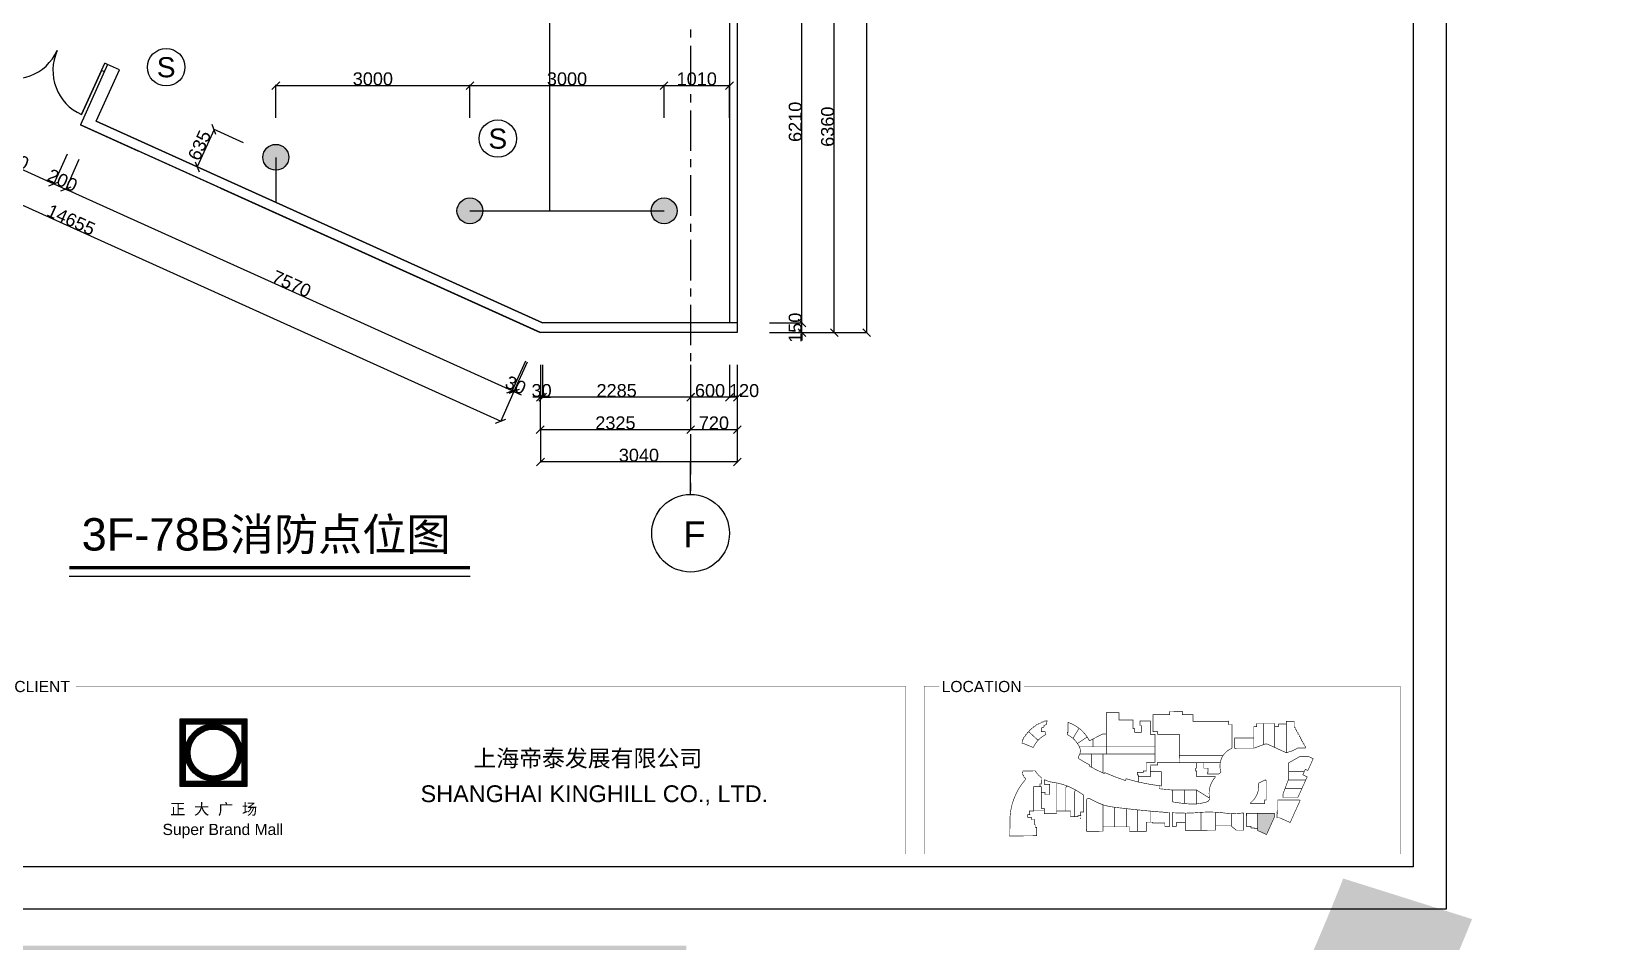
# Model space of a CAD drawing. Header units: inches. Extents: x -26443 to 171571, y -36276 to 39274.
# Drawn here: x 79338 to 103735, y -12232 to 1823 of the extents above; entities that cross this region are included whole.
import ezdxf
from ezdxf.enums import TextEntityAlignment as Align

# ---------------------------------------------------------------- set-up
doc = ezdxf.new("R2010")
doc.units = ezdxf.units.IN
doc.header["$MEASUREMENT"] = 0
doc.linetypes.add('CENTER', pattern=[2, 1.25, -0.25, 0.25, -0.25])
for name, color, linetype in [('DIM', 3, 'Continuous'), ('DIM TEXT', 7, 'Continuous'), ('DOOR', 100, 'Continuous'), ('WALL', 255, 'Continuous'), ('喷淋', 1, 'Continuous'), ('烟感', 6, 'Continuous'), ('给排水', 160, 'Continuous'), ('轴线', 10, 'CENTER')]:
    doc.layers.add(name, color=color, linetype=linetype)
doc.styles.get("Standard").update_dxf_attribs({"font": 'arial.ttf'})
doc.dimstyles.new('DIM-200MM', dxfattribs={"dimtxt": 200, "dimasz": 120, "dimexe": 10, "dimexo": 10, "dimgap": 0.7, "dimtad": 1, "dimdec": 0, "dimrnd": 5, "dimzin": 1, "dimdsep": 46, "dimtxsty": 'Standard', "dimblk": 'OBLIQUE', "dimcen": 0.5, "dimdle": 1, "dimclrd": 256, "dimclre": 256, "dimclrt": 7, "dimaunit": 1, "dimadec": 0, "dimazin": 0, "dimtfac": 1, "dimtdec": 0, "dimtix": 1, "dimtmove": 2, "dimatfit": 3, "dimfxl": 0, "dimtolj": 1, "dimtzin": 1, "dimarcsym": 0})

# ---------------------------------------------------------------- blocks, each defined once
blk = doc.blocks.new('A$C66BE637F')
at = {"const_width": 417}
blk.add_lwpolyline([(208, 5352), (208, 208), (5352, 208), (5352, 5352)], close=True, dxfattribs=at)
at = {"color": 8}
for points in [[(0, 5560), (0, 0), (5560, 0), (5560, 5560)], [(417, 5143), (417, 417), (5143, 417), (5143, 5143)]]:
    blk.add_lwpolyline(points, close=True, dxfattribs=at)
at = {"const_width": 417}
blk.add_lwpolyline([(625, 2780, 1), (4935, 2780, 1)], format="xyb", close=True, dxfattribs=at)
at = {"color": 8}
for radius in [2363, 1947]:
    blk.add_circle((2780, 2780), radius, dxfattribs=at)
blk = doc.blocks.new('_Oblique')
at = {"color": 0, "linetype": 'ByBlock', "lineweight": -2}
blk.add_line((-0.5, -0.5), (0.5, 0.5), dxfattribs=at)
blk = doc.blocks.new('*D91')
at = {"layer": 'DEFPOINTS', "color": 0, "transparency": 16777216}
for p in [(90242, -2677), (91242, -2677), (90242, -2827)]:
    blk.add_point(p, dxfattribs=at)
at = {"layer": 'DIM', "lineweight": -2, "transparency": 16777216}
for p, q in [((90742, -2677), (91252, -2677)), ((91242, -2677), (91242, -2557)), ((91242, -2827), (91242, -2677)), ((90742, -2827), (91252, -2827)), ((91242, -2827), (91242, -2947))]:
    blk.add_line(p, q, dxfattribs=at)
at = {"layer": 'DIM', "lineweight": -2, "transparency": 16777216, "xscale": 120, "yscale": 120, "zscale": 120}
for p, rotation in [((91242, -2677), 270), ((91242, -2827), 90)]:
    blk.add_blockref('_Oblique', p, dxfattribs=dict(at, rotation=rotation))
at = {"layer": 'DIM', "color": 7, "transparency": 16777216, "insert": (91139, -2752), "char_height": 200, "attachment_point": 5, "rotation": 90}
blk.add_mtext('\\A1;150', dxfattribs=at)
blk = doc.blocks.new('*D92')
at = {"layer": 'DEFPOINTS', "color": 0, "transparency": 16777216}
for p in [(90242, 3535), (91242, 3535), (90242, -2677)]:
    blk.add_point(p, dxfattribs=at)
at = {"layer": 'DIM', "lineweight": -2, "transparency": 16777216}
for p, q in [((90742, 3535), (91252, 3535)), ((91242, -2678), (91242, 3536)), ((90742, -2677), (91252, -2677))]:
    blk.add_line(p, q, dxfattribs=at)
at = {"layer": 'DIM', "lineweight": -2, "transparency": 16777216, "xscale": 120, "yscale": 120, "zscale": 120}
for p, rotation in [((91242, 3535), 90), ((91242, -2677), 270)]:
    blk.add_blockref('_Oblique', p, dxfattribs=dict(at, rotation=rotation))
at = {"layer": 'DIM', "color": 7, "transparency": 16777216, "insert": (91139, 429), "char_height": 200, "attachment_point": 5, "rotation": 90}
blk.add_mtext('\\A1;6210', dxfattribs=at)
blk = doc.blocks.new('*D96')
at = {"layer": 'DEFPOINTS', "color": 0, "transparency": 16777216}
for p in [(90242, 8104), (90242, -2827), (92242, -2827)]:
    blk.add_point(p, dxfattribs=at)
at = {"layer": 'DIM', "lineweight": -2, "transparency": 16777216}
for p, q in [((91742, 8104), (92252, 8104)), ((92242, 8105), (92242, -2828)), ((91742, -2827), (92252, -2827))]:
    blk.add_line(p, q, dxfattribs=at)
at = {"layer": 'DIM', "lineweight": -2, "transparency": 16777216, "xscale": 120, "yscale": 120, "zscale": 120}
for p, rotation in [((92242, 8104), 90), ((92242, -2827), 270)]:
    blk.add_blockref('_Oblique', p, dxfattribs=dict(at, rotation=rotation))
at = {"layer": 'DIM', "color": 7, "transparency": 16777216, "insert": (92139, 2639), "char_height": 200, "attachment_point": 5, "rotation": 90}
blk.add_mtext('\\A1;10930', dxfattribs=at)
blk = doc.blocks.new('*D111')
at = {"layer": 'DEFPOINTS', "color": 0, "transparency": 16777216}
for p in [(90242, 3535), (91742, 3535), (90242, -2827)]:
    blk.add_point(p, dxfattribs=at)
at = {"layer": 'DIM', "lineweight": -2, "transparency": 16777216}
for p, q in [((91242, 3535), (91752, 3535)), ((91742, -2828), (91742, 3536)), ((91242, -2827), (91752, -2827))]:
    blk.add_line(p, q, dxfattribs=at)
at = {"layer": 'DIM', "lineweight": -2, "transparency": 16777216, "xscale": 120, "yscale": 120, "zscale": 120}
for p, rotation in [((91742, 3535), 90), ((91742, -2827), 270)]:
    blk.add_blockref('_Oblique', p, dxfattribs=dict(at, rotation=rotation))
at = {"layer": 'DIM', "color": 7, "transparency": 16777216, "insert": (91639, 354), "char_height": 200, "attachment_point": 5, "rotation": 90}
blk.add_mtext('\\A1;6360', dxfattribs=at)
blk = doc.blocks.new('*D102')
at = {"layer": 'DEFPOINTS', "color": 0, "transparency": 16777216}
for p in [(87203, -2827), (90242, -2827), (87203, -4825)]:
    blk.add_point(p, dxfattribs=at)
at = {"layer": 'DIM', "lineweight": -2, "transparency": 16777216}
for p, q in [((87203, -4325), (87203, -4835)), ((90242, -4325), (90242, -4835)), ((90243, -4825), (87202, -4825))]:
    blk.add_line(p, q, dxfattribs=at)
at = {"layer": 'DIM', "lineweight": -2, "transparency": 16777216, "xscale": 120, "yscale": 120, "zscale": 120, "rotation": 180}
blk.add_blockref('_Oblique', (87203, -4825), dxfattribs=at)
at = {"layer": 'DIM', "lineweight": -2, "transparency": 16777216, "xscale": 120, "yscale": 120, "zscale": 120}
blk.add_blockref('_Oblique', (90242, -4825), dxfattribs=at)
at = {"layer": 'DIM', "color": 7, "transparency": 16777216, "insert": (88723, -4722), "char_height": 200, "attachment_point": 5}
blk.add_mtext('\\A1;3040', dxfattribs=at)
blk = doc.blocks.new('*D118')
at = {"layer": 'DEFPOINTS', "color": 0, "transparency": 16777216}
for p in [(90122, -2677), (90242, -2677), (90122, -3826)]:
    blk.add_point(p, dxfattribs=at)
at = {"layer": 'DIM', "lineweight": -2, "transparency": 16777216}
for p, q in [((90122, -3326), (90122, -3836)), ((90242, -3326), (90242, -3836)), ((90243, -3826), (90121, -3826))]:
    blk.add_line(p, q, dxfattribs=at)
at = {"layer": 'DIM', "lineweight": -2, "transparency": 16777216, "xscale": 120, "yscale": 120, "zscale": 120, "rotation": 180}
blk.add_blockref('_Oblique', (90122, -3826), dxfattribs=at)
at = {"layer": 'DIM', "lineweight": -2, "transparency": 16777216, "xscale": 120, "yscale": 120, "zscale": 120}
blk.add_blockref('_Oblique', (90242, -3826), dxfattribs=at)
at = {"layer": 'DIM', "color": 7, "transparency": 16777216, "insert": (90348, -3724), "char_height": 200, "attachment_point": 5}
blk.add_mtext('\\A1;120', dxfattribs=at)
blk = doc.blocks.new('*D119')
at = {"layer": 'DEFPOINTS', "color": 0, "transparency": 16777216}
for p in [(89522, -2677), (90122, -2677), (89522, -3826)]:
    blk.add_point(p, dxfattribs=at)
at = {"layer": 'DIM', "lineweight": -2, "transparency": 16777216}
for p, q in [((89522, -3326), (89522, -3836)), ((90122, -3326), (90122, -3836)), ((90123, -3826), (89521, -3826))]:
    blk.add_line(p, q, dxfattribs=at)
at = {"layer": 'DIM', "lineweight": -2, "transparency": 16777216, "xscale": 120, "yscale": 120, "zscale": 120, "rotation": 180}
blk.add_blockref('_Oblique', (89522, -3826), dxfattribs=at)
at = {"layer": 'DIM', "lineweight": -2, "transparency": 16777216, "xscale": 120, "yscale": 120, "zscale": 120}
blk.add_blockref('_Oblique', (90122, -3826), dxfattribs=at)
at = {"layer": 'DIM', "color": 7, "transparency": 16777216, "insert": (89822, -3723), "char_height": 200, "attachment_point": 5}
blk.add_mtext('\\A1;600', dxfattribs=at)
blk = doc.blocks.new('*D103')
at = {"layer": 'DEFPOINTS', "color": 0, "transparency": 16777216}
for p in [(87235, -2677), (89522, -2677), (87235, -3825)]:
    blk.add_point(p, dxfattribs=at)
at = {"layer": 'DIM', "lineweight": -2, "transparency": 16777216}
for p, q in [((87235, -3325), (87235, -3835)), ((89522, -3325), (89522, -3835)), ((89523, -3825), (87234, -3825))]:
    blk.add_line(p, q, dxfattribs=at)
at = {"layer": 'DIM', "lineweight": -2, "transparency": 16777216, "xscale": 120, "yscale": 120, "zscale": 120, "rotation": 180}
blk.add_blockref('_Oblique', (87235, -3825), dxfattribs=at)
at = {"layer": 'DIM', "lineweight": -2, "transparency": 16777216, "xscale": 120, "yscale": 120, "zscale": 120}
blk.add_blockref('_Oblique', (89522, -3825), dxfattribs=at)
at = {"layer": 'DIM', "color": 7, "transparency": 16777216, "insert": (88379, -3723), "char_height": 200, "attachment_point": 5}
blk.add_mtext('\\A1;2285', dxfattribs=at)
blk = doc.blocks.new('*D120')
at = {"layer": 'DEFPOINTS', "color": 0, "transparency": 16777216}
for p in [(87235, -2677), (87203, -2827), (87235, -3825)]:
    blk.add_point(p, dxfattribs=at)
at = {"layer": 'DIM', "lineweight": -2, "transparency": 16777216}
for p, q in [((87203, -3325), (87203, -3835)), ((87235, -3325), (87235, -3835)), ((87203, -3825), (87083, -3825)), ((87203, -3825), (87235, -3825)), ((87235, -3825), (87355, -3825))]:
    blk.add_line(p, q, dxfattribs=at)
at = {"layer": 'DIM', "lineweight": -2, "transparency": 16777216, "xscale": 120, "yscale": 120, "zscale": 120}
blk.add_blockref('_Oblique', (87203, -3825), dxfattribs=at)
at = {"layer": 'DIM', "lineweight": -2, "transparency": 16777216, "xscale": 120, "yscale": 120, "zscale": 120, "rotation": 180}
blk.add_blockref('_Oblique', (87235, -3825), dxfattribs=at)
at = {"layer": 'DIM', "color": 7, "transparency": 16777216, "insert": (87219, -3723), "char_height": 200, "attachment_point": 5}
blk.add_mtext('\\A1;30', dxfattribs=at)
blk = doc.blocks.new('*D121')
at = {"layer": 'DEFPOINTS', "color": 0, "transparency": 16777216}
for p in [(87197, -2824), (89522, -2827), (89522, -4325)]:
    blk.add_point(p, dxfattribs=at)
at = {"layer": 'DIM', "lineweight": -2, "transparency": 16777216}
for p, q in [((87197, -3825), (87197, -4335)), ((89522, -3825), (89522, -4335)), ((87196, -4325), (89523, -4325))]:
    blk.add_line(p, q, dxfattribs=at)
at = {"layer": 'DIM', "lineweight": -2, "transparency": 16777216, "xscale": 120, "yscale": 120, "zscale": 120, "rotation": 180}
blk.add_blockref('_Oblique', (87197, -4325), dxfattribs=at)
at = {"layer": 'DIM', "lineweight": -2, "transparency": 16777216, "xscale": 120, "yscale": 120, "zscale": 120}
blk.add_blockref('_Oblique', (89522, -4325), dxfattribs=at)
at = {"layer": 'DIM', "color": 7, "transparency": 16777216, "insert": (88360, -4222), "char_height": 200, "attachment_point": 5}
blk.add_mtext('\\A1;2325', dxfattribs=at)
blk = doc.blocks.new('*D122')
at = {"layer": 'DEFPOINTS', "color": 0, "transparency": 16777216}
for p in [(89522, -2827), (90242, -2827), (90242, -4326)]:
    blk.add_point(p, dxfattribs=at)
at = {"layer": 'DIM', "lineweight": -2, "transparency": 16777216}
for p, q in [((89522, -3826), (89522, -4336)), ((90242, -3826), (90242, -4336)), ((89521, -4326), (90243, -4326))]:
    blk.add_line(p, q, dxfattribs=at)
at = {"layer": 'DIM', "lineweight": -2, "transparency": 16777216, "xscale": 120, "yscale": 120, "zscale": 120, "rotation": 180}
blk.add_blockref('_Oblique', (89522, -4326), dxfattribs=at)
at = {"layer": 'DIM', "lineweight": -2, "transparency": 16777216, "xscale": 120, "yscale": 120, "zscale": 120}
blk.add_blockref('_Oblique', (90242, -4326), dxfattribs=at)
at = {"layer": 'DIM', "color": 7, "transparency": 16777216, "insert": (89882, -4223), "char_height": 200, "attachment_point": 5}
blk.add_mtext('\\A1;720', dxfattribs=at)
blk = doc.blocks.new('*D104')
at = {"layer": 'DEFPOINTS', "color": 0, "transparency": 16777216}
for p in [(78698, 1178), (80156, 520), (79682, -528)]:
    blk.add_point(p, dxfattribs=at)
at = {"layer": 'DIM', "lineweight": -2, "transparency": 16777216}
for p, q in [((78430, 586), (78220, 121)), ((78223, 131), (79683, -528)), ((79888, -72), (79678, -537))]:
    blk.add_line(p, q, dxfattribs=at)
at = {"layer": 'DIM', "lineweight": -2, "transparency": 16777216, "xscale": 120, "yscale": 120, "zscale": 120}
for p, rotation in [((78224, 130), 155.6994455018261), ((79682, -528), 335.6994455018261)]:
    blk.add_blockref('_Oblique', p, dxfattribs=dict(at, rotation=rotation))
at = {"layer": 'DIM', "color": 7, "transparency": 16777216, "insert": (78996, -105), "char_height": 200, "attachment_point": 5, "rotation": 335.6994}
blk.add_mtext('\\A1;1600', dxfattribs=at)
blk = doc.blocks.new('*D125')
at = {"layer": 'DEFPOINTS', "color": 0, "transparency": 16777216}
for p in [(80156, 520), (80338, 438), (79865, -610)]:
    blk.add_point(p, dxfattribs=at)
at = {"layer": 'DIM', "lineweight": -2, "transparency": 16777216}
for p, q in [((79888, -72), (79678, -537)), ((80070, -155), (79861, -619)), ((79682, -528), (79573, -479)), ((79682, -528), (79865, -610)), ((79865, -610), (79974, -660))]:
    blk.add_line(p, q, dxfattribs=at)
at = {"layer": 'DIM', "lineweight": -2, "transparency": 16777216, "xscale": 120, "yscale": 120, "zscale": 120}
for p, rotation in [((79682, -528), 335.6994546477604), ((79865, -610), 155.6994546477604)]:
    blk.add_blockref('_Oblique', p, dxfattribs=dict(at, rotation=rotation))
at = {"layer": 'DIM', "color": 7, "transparency": 16777216, "insert": (79816, -475), "char_height": 200, "attachment_point": 5, "rotation": 335.6995}
blk.add_mtext('\\A1;200', dxfattribs=at)
blk = doc.blocks.new('*D126')
at = {"layer": 'DEFPOINTS', "color": 0, "transparency": 16777216}
for p in [(80338, 438), (79865, -610), (87235, -2677)]:
    blk.add_point(p, dxfattribs=at)
at = {"layer": 'DIM', "lineweight": -2, "transparency": 16777216}
for p, q in [((80070, -155), (79861, -619)), ((86763, -3725), (79864, -610)), ((86968, -3269), (86758, -3734))]:
    blk.add_line(p, q, dxfattribs=at)
at = {"layer": 'DIM', "lineweight": -2, "transparency": 16777216, "xscale": 120, "yscale": 120, "zscale": 120}
for p, rotation in [((79865, -610), 155.6994302082098), ((86762, -3725), 335.6994302082098)]:
    blk.add_blockref('_Oblique', p, dxfattribs=dict(at, rotation=rotation))
at = {"layer": 'DIM', "color": 7, "transparency": 16777216, "insert": (83356, -2074), "char_height": 200, "attachment_point": 5, "rotation": 335.6994}
blk.add_mtext('\\A1;7570', dxfattribs=at)
blk = doc.blocks.new('*D106')
at = {"layer": 'DEFPOINTS', "color": 0, "transparency": 16777216}
for p in [(87174, -2813), (87203, -2827), (86762, -3725)]:
    blk.add_point(p, dxfattribs=at)
at = {"layer": 'DIM', "lineweight": -2, "transparency": 16777216}
for p, q in [((86968, -3269), (86758, -3734)), ((86997, -3282), (86787, -3747)), ((86762, -3725), (86653, -3675)), ((86792, -3738), (86762, -3725)), ((86792, -3738), (86901, -3787))]:
    blk.add_line(p, q, dxfattribs=at)
at = {"layer": 'DIM', "lineweight": -2, "transparency": 16777216, "xscale": 120, "yscale": 120, "zscale": 120}
for p, rotation in [((86762, -3725), 335.7045962750465), ((86792, -3738), 155.7045962750466)]:
    blk.add_blockref('_Oblique', p, dxfattribs=dict(at, rotation=rotation))
at = {"layer": 'DIM', "color": 7, "transparency": 16777216, "insert": (86819, -3638), "char_height": 200, "attachment_point": 5, "rotation": 335.7046}
blk.add_mtext('\\A1;30', dxfattribs=at)
blk = doc.blocks.new('*D107')
at = {"layer": 'DEFPOINTS', "color": 0, "transparency": 16777216}
for p in [(73848, 3204), (87203, -2827), (86586, -4194)]:
    blk.add_point(p, dxfattribs=at)
at = {"layer": 'DIM', "lineweight": -2, "transparency": 16777216}
for p, q in [((73436, 2292), (73226, 1827)), ((73230, 1837), (86587, -4194)), ((86792, -3738), (86582, -4203))]:
    blk.add_line(p, q, dxfattribs=at)
at = {"layer": 'DIM', "lineweight": -2, "transparency": 16777216, "xscale": 120, "yscale": 120, "zscale": 120}
for p, rotation in [((73231, 1837), 155.6994315629858), ((86586, -4194), 335.6994315629858)]:
    blk.add_blockref('_Oblique', p, dxfattribs=dict(at, rotation=rotation))
at = {"layer": 'DIM', "color": 7, "transparency": 16777216, "insert": (79950, -1085), "char_height": 200, "attachment_point": 5, "rotation": 335.6994}
blk.add_mtext('\\A1;14655', dxfattribs=at)
blk = doc.blocks.new('EFRSDC')
at = {"layer": '烟感'}
blk.add_circle((0, 0), 0.1016, dxfattribs=at)
blk.add_attdef('E-FIR', text='', height=0.1094, dxfattribs=at).set_placement((0, 0), align=Align.MIDDLE_CENTER)
blk = doc.blocks.new('penlin')
at = {"layer": '喷淋'}
h = blk.add_hatch(color=256, dxfattribs=at)
h.dxf.hatch_style = 1
edge = h.paths.add_edge_path()
edge.add_arc((79961, 6042), 200, 0, 360)
blk.add_circle((79961, 6042), 200, dxfattribs=at)
blk = doc.blocks.new('*D140')
at = {"layer": 'DEFPOINTS', "color": 0, "transparency": 16777216}
for p in [(83112, -119), (81897, -266), (82851, -697)]:
    blk.add_point(p, dxfattribs=at)
at = {"layer": 'DIM', "lineweight": -2, "transparency": 16777216}
for p, q in [((82158, 312), (81896, -267)), ((82613, 106), (82148, 316)), ((82352, -472), (81888, -262))]:
    blk.add_line(p, q, dxfattribs=at)
at = {"layer": 'DIM', "lineweight": -2, "transparency": 16777216, "xscale": 120, "yscale": 120, "zscale": 120}
for p, rotation in [((82158, 311), 65.69943020821046), ((81897, -266), 245.6994302082105)]:
    blk.add_blockref('_Oblique', p, dxfattribs=dict(at, rotation=rotation))
at = {"layer": 'DIM', "color": 7, "transparency": 16777216, "insert": (81933, 65), "char_height": 200, "attachment_point": 5, "rotation": 65.6994}
blk.add_mtext('\\A1;635', dxfattribs=at)
blk = doc.blocks.new('*D141')
at = {"layer": 'DEFPOINTS', "color": 0, "transparency": 16777216}
for p in [(86112, 989), (83112, -119), (86112, -947)]:
    blk.add_point(p, dxfattribs=at)
at = {"layer": 'DIM', "lineweight": -2, "transparency": 16777216}
for p, q in [((83111, 989), (86113, 989)), ((83112, 489), (83112, 999)), ((86112, 489), (86112, 999))]:
    blk.add_line(p, q, dxfattribs=at)
at = {"layer": 'DIM', "lineweight": -2, "transparency": 16777216, "xscale": 120, "yscale": 120, "zscale": 120, "rotation": 180}
blk.add_blockref('_Oblique', (83112, 989), dxfattribs=at)
at = {"layer": 'DIM', "lineweight": -2, "transparency": 16777216, "xscale": 120, "yscale": 120, "zscale": 120}
blk.add_blockref('_Oblique', (86112, 989), dxfattribs=at)
at = {"layer": 'DIM', "color": 7, "transparency": 16777216, "insert": (84612, 1092), "char_height": 200, "attachment_point": 5}
blk.add_mtext('\\A1;3000', dxfattribs=at)
blk = doc.blocks.new('*D142')
at = {"layer": 'DEFPOINTS', "color": 0, "transparency": 16777216}
for p in [(89112, 989), (86112, -947), (89112, -947)]:
    blk.add_point(p, dxfattribs=at)
at = {"layer": 'DIM', "lineweight": -2, "transparency": 16777216}
for p, q in [((86111, 989), (89113, 989)), ((86112, 489), (86112, 999)), ((89112, 489), (89112, 999))]:
    blk.add_line(p, q, dxfattribs=at)
at = {"layer": 'DIM', "lineweight": -2, "transparency": 16777216, "xscale": 120, "yscale": 120, "zscale": 120, "rotation": 180}
blk.add_blockref('_Oblique', (86112, 989), dxfattribs=at)
at = {"layer": 'DIM', "lineweight": -2, "transparency": 16777216, "xscale": 120, "yscale": 120, "zscale": 120}
blk.add_blockref('_Oblique', (89112, 989), dxfattribs=at)
at = {"layer": 'DIM', "color": 7, "transparency": 16777216, "insert": (87612, 1092), "char_height": 200, "attachment_point": 5}
blk.add_mtext('\\A1;3000', dxfattribs=at)
blk = doc.blocks.new('*D143')
at = {"layer": 'DEFPOINTS', "color": 0, "transparency": 16777216}
for p in [(90122, 989), (89112, -947), (90122, -947)]:
    blk.add_point(p, dxfattribs=at)
at = {"layer": 'DIM', "lineweight": -2, "transparency": 16777216}
for p, q in [((89111, 989), (90123, 989)), ((89112, 489), (89112, 999)), ((90122, 489), (90122, 999))]:
    blk.add_line(p, q, dxfattribs=at)
at = {"layer": 'DIM', "lineweight": -2, "transparency": 16777216, "xscale": 120, "yscale": 120, "zscale": 120, "rotation": 180}
blk.add_blockref('_Oblique', (89112, 989), dxfattribs=at)
at = {"layer": 'DIM', "lineweight": -2, "transparency": 16777216, "xscale": 120, "yscale": 120, "zscale": 120}
blk.add_blockref('_Oblique', (90122, 989), dxfattribs=at)
at = {"layer": 'DIM', "color": 7, "transparency": 16777216, "insert": (89617, 1091), "char_height": 200, "attachment_point": 5}
blk.add_mtext('\\A1;1010', dxfattribs=at)

msp = doc.modelspace()

# ---------------------------------------------------------------- hatches: boundary and pattern name
h = msp.add_hatch(color=256)
h.dxf.hatch_style = 1
h.paths.add_polyline_path([(98284.4, -10490.4), (98284.4, -10518.8), (98421.1, -10580.6), (98541.3, -10315), (98541.3, -10254.5), (98284.4, -10254.5)])

# ---------------------------------------------------------------- linework, layer by layer
at = {"ltscale": 300}
for p, q in [((94756.6, -10265.3), (94756.6, -10272.9)), ((95549.6, -10288.4), (95547.6, -10290.4)), ((95547.6, -10328.4), (95549.6, -10330.3))]:
    msp.add_line(p, q, dxfattribs=at)
msp.add_lwpolyline([(65434.4, 13283), (100685.6, 13283), (100685.6, -11081.8), (65434.4, -11081.8)], close=True)
for points in [[(99476, -11729.8), (101204, -11729.8), (101204, 12203)], [(79921.2, -6590.3), (86113.3, -6590.3)], [(64916, -10001.8), (64916, -11729.8), (99476, -11729.8)]]:
    msp.add_lwpolyline(points)
for points, const_width in [([(79921.2, -6458.9), (86113.3, -6458.9)], 50), ([(80022.7, -8290.3), (92840.3, -8290.3), (92840.3, -10881.8), (78803.2, -10881.8), (78803.2, -8290.3), (79036.3, -8290.3)], 4.32), ([(94671.5, -8290.3), (100485.6, -8290.3), (100485.6, -10881.8), (93132.5, -10881.8), (93132.5, -8290.3), (93365.6, -8290.3)], 4.32)]:
    msp.add_lwpolyline(points, dxfattribs=dict(const_width=const_width))
at = {"ltscale": 300, "const_width": 9}
for points in [[(95895.6, -9630.6), (95913.8, -9638.9), (95921.1, -9623.7), (96075.2, -9687.7), (96240.6, -9747.1), (96251.8, -9719.3), (96439.1, -9769.1), (96440.4, -9662.1), (96424.8, -9662.1), (96424.7, -9620.9), (96516.6, -9619.7), (96516.6, -9598.1), (96566.2, -9598.1), (96566.2, -9464.9), (96698.6, -9464.9), (96698.6, -9031.9), (96626.4, -9031.9), (96626.4, -8825), (96466.9, -8825), (96466.9, -8896.9), (96487.6, -8896.9), (96487.6, -9000.9), (96384.1, -9000.9), (96384.1, -8945.3), (96358.4, -8945.3), (96358.4, -8811.7), (96142.4, -8811.7), (96142.7, -8696.4), (95946.8, -8696.4), (95946.8, -9336.1), (95895.6, -9336.3), (95895.6, -9630.6)], [(98224.8, -9246.8), (98374.9, -9191.5), (98374.9, -8865.3), (98267.6, -8865.3), (98267.6, -8913), (98224.8, -8913), (98224.8, -9246.8)], [(98374.9, -9191.5), (98374.9, -8865.3), (98546.4, -8865.3), (98546.4, -9235.1), (98427.6, -9180.9), (98403.6, -9180.9), (98374.9, -9191.5)], [(98546.4, -9235.1), (98726.5, -9317.2), (98726.5, -8874.5), (98607.6, -8874.5), (98607.6, -8907.7), (98546.4, -8907.7), (98546.4, -9235.1)], [(98726.4, -8832.1), (98726.5, -9317.1), (98827.6, -9285.1), (98901.4, -9245.3), (99023.2, -9245.3), (99023.5, -9242), (99021.2, -9238.2), (99019.2, -9217.5), (99002.7, -9204.4), (99002.3, -9203.1), (99000.2, -9182.3), (98983.7, -9168.4), (98981.2, -9147.1), (98964.7, -9133.2), (98962.3, -9111.8), (98945.8, -9098), (98943.4, -9076.6), (98926.8, -9062.8), (98924.4, -9041.3), (98907.9, -9027.5), (98905.5, -9006.1), (98889, -8992.3), (98886.6, -8970.9), (98870, -8957.1), (98867.7, -8935.6), (98851.5, -8922.5), (98851.1, -8921.7), (98850.1, -8922.2), (98847.7, -8917.1), (98847.7, -8832.1), (98726.4, -8832.1)], [(96701.5, -9226.1), (95946.8, -9226.1)], [(97926.8, -9090.6), (97926.8, -9247.2), (98224.8, -9247), (98224.8, -9091.2), (97973.8, -9090), (97973.6, -9090.6), (97926.8, -9090.6)], [(96701.5, -9336.1), (95946.8, -9336.1)], [(97703.2, -9472.1), (96728.7, -9472.1)], [(97734.5, -9362.1), (97071.6, -9362.1)], [(98764, -9472.5), (98763.9, -9608.7), (99004, -9608.9), (99019.9, -9573.7), (99059.3, -9591.5), (99141.8, -9408.8), (99066.7, -9374.4), (98940.1, -9374.2), (98764, -9472.5)], [(96627.6, -9577.9), (96627.6, -9574.8)], [(96627.6, -9608.9), (96627.6, -9611.9)], [(96667, -9586.9), (96670, -9584.5)], [(96667, -9608.9), (96670, -9611.9)], [(98756.7, -9737.9), (98709, -9863.8), (98740.5, -9873.9), (98965.7, -9873.9), (99027, -9737.9), (98756.7, -9737.9)], [(98763.9, -9608.9), (98763.9, -9717.4), (98756.3, -9738.9), (99027, -9737.9), (99049.2, -9688.8), (98981.7, -9658.3), (99004, -9608.9), (98763.9, -9608.7)], [(94815, -10215.3), (94939.1, -10214.9), (94939.1, -10214.9), (94985.6, -10214.9), (94985.3, -10177.5), (94942.3, -10177.5), (94940.4, -9840.9), (94821.9, -9840.9), (94821.3, -10215.3)], [(98709.7, -9862), (98673.7, -9958.3), (98673.7, -10008.9), (98904.4, -10009), (98965.7, -9873.9), (98740.5, -9873.9), (98709.7, -9862)], [(98284.4, -10490.4), (98284.4, -10254.5)]]:
    msp.add_lwpolyline(points, dxfattribs=at)
for points in [[(95946.8, -8695.9), (96142.4, -8696.4), (96142.4, -8810.5), (96358.4, -8811.7), (96358.4, -8944.1), (96384.1, -8944.1), (96384.1, -9000.9), (96487.6, -9000.9), (96487.6, -8896.9), (96466.9, -8896.9), (96466.9, -8825), (96626.4, -8825), (96626.4, -9031.9), (96698.6, -9031.9), (96698.6, -9226.1), (95946.8, -9226.1)], [(95946.8, -9028.5), (95887.9, -9028.3), (95738, -9104.8), (95738, -9132.8), (95738, -9134.9), (95738, -9168.9), (95738, -9226.1), (95946.8, -9226.1)], [(97166.4, -10250.4), (97166.4, -10398.9), (97028.7, -10398.9), (97028.7, -10453.7), (96963.6, -10453.7), (96963.6, -10244.1)], [(98595.6, -10048.9), (98932.7, -10048.9), (98940.8, -10052.6), (98786, -10395.4), (98623.8, -10322.2), (98583.4, -10322.2), (98583.6, -10256.9), (98589, -10256.9), (98588.8, -10241.3), (98583.4, -10241.3), (98583.4, -10234.4), (98582.2, -10234.4), (98595.6, -10201.3)], [(98110.1, -10254.5), (98110.1, -10267.9), (98115.4, -10267.9), (98115.4, -10284.7), (98110.1, -10284.7), (98110.1, -10453.4), (98182.1, -10453.4), (98182.1, -10478.4), (98235.6, -10478.4), (98235.6, -10490.4), (98284.4, -10490.4), (98284.4, -10518.8), (98421.1, -10580.6), (98541.3, -10315), (98541.3, -10254.5)]]:
    msp.add_lwpolyline(points, close=True, dxfattribs=at)
for points in [[(96922.9, -8680.5), (96922.9, -8728.9), (96668.5, -8728.9), (96666.4, -8991.9), (96738.6, -8991.9), (96738.6, -9031.9), (97071.6, -9034.4), (97071.6, -9400.9), (97071.4, -9469.3), (96739.2, -9469), (96738.6, -9504.9), (96627.6, -9504.9), (96626.4, -9611), (96795.6, -9611), (96795.6, -9830), (96766.4, -9826.4), (96766.9, -9873.5), (96969.6, -9894.1), (97155.6, -9894.1), (97155.6, -9894.1), (97340.7, -9894.1), (97540.4, -10019, -0.2388458), (97634.7, -9688.2), (97340.6, -9686.1), (97340.4, -9598.1), (97324.8, -9598.1), (97324.8, -9555.7), (97342.8, -9555.7), (97342.8, -9472.1), (97452.4, -9472.1), (97452.3, -9555.7), (97515.6, -9555.7), (97515.6, -9619.7), (97511.6, -9619.7), (97511.6, -9644.9), (97681.6, -9644.9), (97718.4, -9620.8, -0.2045021), (97732.3, -9390.6, -0.1852081), (97887.6, -9248.6), (97887.6, -8881), (97830.6, -8881), (97830.6, -8830.9), (97283.6, -8830.9), (97283.6, -8727.7), (97119.2, -8727.7), (97119.2, -8677.2)], [(96668.5, -8728.9), (96666.4, -8991.9), (96738.6, -8991.9), (96738.3, -9031.9), (97071.6, -9034.4), (97071.6, -9362.1), (97748.6, -9362.1, -0.156475), (97887.6, -9248.6), (97887.6, -8881), (97830.6, -8881), (97829.3, -8829.1), (97830.6, -8830.9), (97283.6, -8830.9), (97283.6, -8728.9), (97119.2, -8727.7), (97118.3, -8677.2), (96922.9, -8680.5), (96922.9, -8728.9)], [(95524.1, -8939.2, 0.085486), (95353.6, -8848.5), (95353.6, -9003.7), (95343.6, -9003.7), (95343.6, -9038.8, -0.0657671), (95430.5, -9096.2)], [(95549.2, -8959.8), (95549.2, -8959.8, 0.0142869), (95524.1, -8939.2), (95430.5, -9096.2, -0.0657044), (95499.5, -9174), (95649.7, -9074.3, 0.0672378)], [(95683.6, -9132.7, 0.0293973), (95649.7, -9074.3), (95499.5, -9174, -0.037734), (95529.2, -9226.1), (95738, -9226.1), (95738, -9104.8)], [(95946.8, -9226.1), (95529.2, -9226.1, -0.1970374), (95535.6, -9336.1), (95946.8, -9336.1)], [(95715.6, -9336.2), (95535.6, -9336.1), (95518, -9371.1, 0.1012606), (95513.4, -9389.5, 0.139904), (95521.2, -9409.1, 0.0123298), (95692.3, -9508.8), (95683.7, -9524.5, 0.0024052), (95715.6, -9541.6)], [(95895.6, -9376.9), (95895.6, -9336.3), (95715.6, -9336.2), (95715.6, -9541.6, 0.0133456), (95895.6, -9630.6), (95895.6, -9594.9)], [(94788.4, -10348.9), (94788.4, -10314.7), (94728.6, -10314.7), (94728.6, -10272.9), (94756.6, -10272.9), (94756.6, -10215.9), (94821.6, -10215.9), (94821.6, -9840.9), (94920.6, -9840.9), (94920.6, -9840.9), (94920.6, -9840.9), (94920.6, -9798), (94942.1, -9798.2), (94943.7, -9702.7, -0.0990057), (94846.2, -9597.3), (94655.9, -9597.5), (94655.9, -9619.7), (94649.3, -9620), (94650.8, -9653.7), (94668.9, -9671.9), (94673.5, -9695.8), (94692.8, -9709.8), (94697.2, -9729.5, 0.1658476), (94457.5, -10305.4), (94453.6, -10603.4), (94868, -10599.6), (94868, -10470.1), (94846.4, -10470.1), (94846.4, -10429.3), (94837.2, -10429.3), (94837.2, -10348.9)], [(96440.4, -9686.2), (96626.4, -9686.2), (96626.4, -9611), (96795.6, -9611), (96795.6, -9830, -0.029902), (96440.3, -9768.7)], [(95175.6, -9782.8, -0.0414372), (95332.4, -9827.6, -0.03648), (95469, -9891.5, -0.0110598), (95579.2, -9960.2, -0.2542325), (95595.5, -9990.5), (95594.4, -10234.3), (95594.4, -10234.3), (95548.6, -10234.4), (95548.6, -10289.4), (95508.8, -10289.4), (95508.8, -10304.1), (95391.6, -10304.1), (95391.6, -10216.9), (95175.6, -10218.1)], [(95175.6, -9782.8, -0.041533), (95332.4, -9827.6), (95320.2, -9854.9), (95320.2, -10216.9), (95175.6, -10216.9)], [(95331.9, -9828.9, -0.0459185), (95469, -9891.5), (95451.5, -9930.1), (95451.5, -10304.1), (95391.6, -10304.1), (95391.6, -10216.9), (95320.2, -10216.9), (95320.2, -9854.9)], [(95468.8, -9891.4), (95451.5, -9930.1), (95451.6, -10304.1), (95508.8, -10304.1), (95508.8, -10289.4), (95548.6, -10289.4), (95548.6, -10234.4), (95594.4, -10234.3), (95594.4, -10034.7), (95595.6, -10034.7), (95595.6, -9990.4, 0.253009), (95579.3, -9960.3, 0.0111111)], [(97155.6, -9934.1), (97155.6, -10101.9, -0.0165542), (96969.6, -10076.3), (96969.6, -9894.1), (97062.6, -9894.1), (97155.6, -9894.1)], [(97155.6, -9894.1), (97155.6, -10101.9, 0.0077876), (97243.6, -10109.6, 0.0291917), (97340.4, -10107.9), (97340.7, -9894.1)], [(97340.7, -9894.1), (97340.4, -10107.9, 0.0399012), (97497.1, -10077.5, 0.34222), (97540.2, -10017.9)], [(95895.6, -10122.6), (95895.6, -10462.1), (95893.6, -10462.1), (95893.6, -10528.9), (95642.3, -10530.9), (95642.3, -10512.6), (95636.7, -10512.6), (95636.5, -10057.4, -0.5720511), (95690, -10025.9, 0.006414), (95763, -10065.2, 0.0382994)], [(95636.6, -10058.4), (95636.7, -10512.6), (95642.3, -10512.6), (95642.3, -10530.9), (95893.6, -10528.9), (95893.6, -10462.1), (96266.4, -10462.1), (96303.6, -10462.1), (96303.6, -10533.2), (96562.4, -10533.2), (96562.4, -10389.7), (96662.9, -10390), (96662.9, -10403.8), (96849.8, -10403.8), (96849.8, -10453.7), (96923.6, -10453.7), (96923.6, -10241.5, -0.0148532), (96603.6, -10216.6), (96563.6, -10212.8, -0.0061258), (96255.6, -10180.6, -0.0054529), (96075.3, -10159.4, -0.0485985), (95895.6, -10122.3, -0.0376383), (95690.1, -10026.9, 0.5729069)], [(96075.6, -10159.7), (96075.6, -10462.1), (95895.6, -10462.1), (95895.6, -10122.6, 0.0459364)], [(96255.6, -10180.9), (96255.6, -10462.1), (96075.6, -10462.1), (96075.6, -10159.7, 0.0000852)], [(96627.6, -10219.4, 0.005809), (96923.6, -10241.5), (96923.6, -10453.7), (96849.8, -10453.7), (96849.8, -10403.8), (96662.9, -10403.8), (96662.9, -10390), (96628.4, -10390)], [(96963.6, -10453.7), (96963.6, -10243.7, 0.0138376), (97166.4, -10250.4, 0.0225876), (97346.4, -10242.6), (97410.2, -10237.5, -0.0305095), (97635.8, -10235.9, -0.0148938), (97760.3, -10247.1, 0.0205141), (97875.6, -10256.9, 0.0434763), (98067.6, -10246.1), (98066.4, -10513.5), (97953.6, -10513.5), (97875.6, -10451.3), (97875.6, -10445.7), (97635.8, -10445.8), (97634.7, -10445.8), (97634.7, -10512.7), (97388.7, -10515), (97166.4, -10517), (97166.4, -10398.9), (97028.7, -10398.9), (97028.7, -10453.7)]]:
    msp.add_lwpolyline(points, format="xyb", close=True, dxfattribs=at)
for points in [[(94817.9, -9237.2), (94669.1, -9175.6), (94643.9, -9168.9), (94647.8, -9120), (94666.6, -9103.9), (94670.5, -9079.4), (94690.5, -9064.8), (94696.3, -9040.7), (94717.5, -9027.8), (94725.1, -9004.2), (94747.2, -8992.9), (94837.1, -9076), (94837.1, -9076), (94890.8, -9125.6, 0.099623), (94817.9, -9237.2, -1.1974429)], [(94890.8, -9125.6), (94747.3, -8993), (94756.8, -8970.1), (94779.6, -8960.5), (94790.9, -8938.5), (94814.4, -8930.8), (94827.4, -8909.7), (94851.5, -8903.9), (94866.1, -8883.8), (94890.5, -8879.9), (94906.6, -8861.1), (94931.4, -8859.1), (94948.9, -8841.6), (94973.7, -8841.6), (94992.5, -8825.5), (95017.2, -8827.5), (95027.3, -8820.2), (95031.3, -8826.5, 0.0897958), (95021.6, -8880.5), (94980.3, -8894.9, 0.0244082), (94983.8, -8919.7), (94941.6, -8935.2), (94941.6, -8991.8), (95000, -8991.8), (95000, -8991.8), (95000.3, -9003.8), (95014.8, -9035.4, 0.1012671), (94890.8, -9125.6, -1.1974429)], [(94985.6, -10177.9), (94942.3, -10178.3), (94940.6, -9928.7), (94999.2, -9928.7), (94999.1, -9962.7), (95070.6, -9962.7), (95068.6, -9803.9), (94986.6, -9803.9), (94986.6, -9732.4, 0.0937265), (95175.6, -9782.8), (95175.6, -10256.9), (94985.6, -10256.9), (94985.6, -10214.9), (94985.6, -10214.9), (94985.6, -10214.9), (94985.6, -10214.9), (94985.6, -10177.9)], [(98392.2, -10105.3), (98392.2, -10048.9), (98415.6, -10048.9), (98415.6, -9741.6), (98403.6, -9741.6), (98403.6, -9735.5), (98297.9, -9787.6, -0.2612401), (98174.1, -10090.9), (98174.1, -10105.3), (98392.2, -10105.3)], [(96424.8, -10199.4), (96424.8, -10533.2), (96303.6, -10533.2), (96303.6, -10462.1), (96255.6, -10462.1), (96255.6, -10180.9, -0.0010513), (96424.8, -10199.4, -9.1553931)], [(96627.6, -10219.4), (96627.6, -10390), (96562.4, -10389.7), (96562.4, -10533.2), (96424.8, -10533.2), (96424.8, -10199.4, -0.0010277), (96627.6, -10219.4, -9.889307)], [(97410.2, -10237.5), (97410.2, -10514.8), (97166.4, -10517), (97166.4, -10250.7), (97166.4, -10250.4, 0.0241907), (97410.2, -10237.5, -0.0295552)], [(97635.8, -10235.9), (97635.8, -10445.5), (97635, -10445.4), (97634.7, -10512.7), (97410.2, -10514.8), (97410.2, -10270.1), (97410.2, -10237.5, -0.0305095), (97635.8, -10235.9, -1.0139993)], [(97875.6, -10256.9), (97875.7, -10445.7), (97635.8, -10445.8), (97635.8, -10235.9, -0.0221589), (97775.8, -10249.2, 0.0082588), (97875.6, -10256.9, 0.9651017)], [(98067.6, -10246.1), (98067.6, -10285.7), (98066.4, -10285.7), (98066.4, -10513.5), (97953.6, -10513.5), (97887.6, -10459.7), (97875.6, -10451.3), (97875.6, -10256.9, 0.0371099), (98067.6, -10246.1, 1.730831)]]:
    msp.add_lwpolyline(points, format="xyb", dxfattribs=at)
at = {"layer": 'DIM'}
msp.add_line((89522, -5326), (89522, -4826), dxfattribs=at)
msp.add_circle((89522, -5926), 600, dxfattribs=at)
at = {"layer": 'DOOR', "linetype": 'Continuous'}
for p, q in [((80418.7, 1224.2), (80468.1, 1333.6)), ((80418.9, 1224.1), (80468.3, 1333.5))]:
    msp.add_line(p, q, dxfattribs=at)
at = {"layer": 'DOOR'}
for p, q in [((80464.3, 1203.6), (80418.7, 1224.2)), ((80513.7, 1313), (80468.1, 1333.6))]:
    msp.add_line(p, q, dxfattribs=at)
at = {"layer": 'DOOR', "linetype": 'Continuous'}
msp.add_lwpolyline([(80418.8, 1224.2), (80418.7, 1224.2), (80110.1, 540.7), (80110.2, 540.7), (80418.8, 1224.2)], dxfattribs=at)
at = {"layer": 'DOOR', "color": 1, "linetype": 'Continuous'}
msp.add_lwpolyline([(80459.9, 1315.3), (80459.8, 1315.3), (80459.9, 1315.4), (80459.9, 1315.4)], dxfattribs=at)
at = {"layer": 'DOOR', "linetype": 'Continuous'}
for centre, start, end in [((79051.8, 1841.4), 245.69953, 335.69953), ((80418.7, 1224.2), 155.69953, 245.69953)]:
    msp.add_arc(centre, 749.9, start, end, dxfattribs=at)
at = {"layer": 'WALL'}
for p, q in [((80093.9, 383.4), (80981.4, -17.4)), ((80337.9, 437.8), (87235.3, -2676.6)), ((82257.4, -593.5), (80981.4, -17.4)), ((82257.4, -593.5), (87197.2, -2824))]:
    msp.add_line(p, q, dxfattribs=at)
for points in [[(80337.9, 437.8), (80696, 1230.7), (80513.7, 1313), (80093.9, 383.4)], [(80155.7, 520.1), (80155.7, 520.1)], [(90242, -2676.6), (90242, -2826.6), (87203, -2826.6), (80093.9, 383.4)], [(90242, -2676.6), (87235.3, -2676.6), (80337.9, 437.8)]]:
    msp.add_lwpolyline(points, dxfattribs=at)
at = {"layer": '喷淋'}
for p, q in [((87343.2, 2352.5), (87343.2, -947.5)), ((83112, -119.5), (83112, -814.8)), ((86112, -947.5), (89112, -947.5))]:
    msp.add_line(p, q, dxfattribs=at)
at = {"layer": '给排水'}
for p, q in [((90122, 7954.3), (90122, -2676.6)), ((90242, 7954.3), (90242, -2676.6))]:
    msp.add_line(p, q, dxfattribs=at)
at = {"layer": '轴线', "ltscale": 500}
msp.add_line((89522, 10604.3), (89522, -5326), dxfattribs=at)

# ---------------------------------------------------------------- block references
at = {"xscale": 0.1864701341885847, "yscale": 0.1864701341885847, "zscale": 0.1864701341885847}
msp.add_blockref('A$C66BE637F', (81631.7, -9833.5), dxfattribs=at)
at = {"layer": '喷淋'}
for p in [(3150.9, -6161), (6150.9, -6989), (9150.9, -6989)]:
    msp.add_blockref('penlin', p, dxfattribs=at)
at = {"layer": '烟感', "xscale": 2844.8, "yscale": 2844.8, "zscale": 2844.8}
for p in [(81418.2, 1272.6), (86542.6, 169.8)]:
    msp.add_blockref('EFRSDC', p, dxfattribs=at).add_auto_attribs({'E-FIR': 'S'})

# ---------------------------------------------------------------- texts
for s, height, p in [('CLIENT', 172.8, (79072.1, -8380.6)), ('LOCATION', 172.8, (93401.4, -8380.6)), ('上海帝泰发展有限公司', 259.2, (86164.8, -9531.8)), ('SHANGHAI KINGHILL CO., LTD.', 259.2, (85349, -10079.9)), ('正  大  广  场', 172.8, (81479.1, -10273.8)), ('Super Brand Mall', 172.8, (81361.6, -10588.4))]:
    msp.add_text(s, height=height).set_placement(p)
at = {"attachment_point": 1}
for s, width, insert, char_height in [('3F-78B{\\fSimSun|b0|i0|c134|p2;消防点位图}', 6808.082, (80111.9, -5693.5), 500), ('{\\fSimSun|b0|i0|c134|p2;图纸数据仅示意}', 205426.225, (-17561.6, -14011.4), 20000)]:
    msp.add_mtext_dynamic_manual_height_columns(s, width=width, gutter_width=1, heights=[0], dxfattribs=dict(at, insert=insert, char_height=char_height))
at = {"layer": 'DIM TEXT', "insert": (89410.7, -5744.1), "char_height": 400, "attachment_point": 1}
msp.add_mtext_dynamic_manual_height_columns('F', width=10456.675, gutter_width=2, heights=[0], dxfattribs=at)

# ---------------------------------------------------------------- dimensions: what is measured, and where the dimension line sits
at = {"layer": 'DIM'}
for base, p1, p2, picture, middle in [((92242, -2826.6), (90242, 8104.3), (90242, -2826.6), '*D96', (92139.2, 2638.8)), ((91242, 3535.1), (90242, -2676.6), (90242.1, 3535.1), '*D92', (91139.2, 429.2)), ((91742, 3535.1), (90242, -2826.6), (90242, 3535.1), '*D111', (91639.2, 354.2)), ((91242, -2676.6), (90242, -2826.6), (90242, -2676.6), '*D91', (91139.2, -2751.6))]:
    dim = msp.add_linear_dim(base=base, p1=p1, p2=p2, angle=90, dimstyle='DIM-200MM', dxfattribs=at)
    dim.commit()
    dim.dimension.update_dxf_attribs({"geometry": picture, "text_midpoint": middle})
for p1, p2, distance, picture, middle in [((73847.9, 3203.6), (87203, -2826.6), -1500, '*D107', (79950.5, -1084.9)), ((78697.6, 1178.4), (80155.7, 520.1), -1150, '*D104', (78995.7, -105.2)), ((80155.7, 520.1), (80337.9, 437.8), -1150, '*D125', (79815.9, -475.5)), ((87235.3, -2676.6), (80337.9, 437.8), 1150, '*D126', (83355.7, -2073.8)), ((83112, -119.5), (82851.2, -697.1), -1047.3, '*D140', (81933.4, 65)), ((87203, -2826.6), (87173.6, -2813.3), 1000, '*D106', (86819.2, -3637.6))]:
    dim = msp.add_aligned_dim(p1=p1, p2=p2, distance=distance, dimstyle='DIM-200MM', dxfattribs=at)
    dim.commit()
    dim.dimension.update_dxf_attribs({"geometry": picture, "text_midpoint": middle})
for base, p1, p2, picture, middle in [((86112, 988.6), (83112, -119.5), (86112, -947.5), '*D141', (84612, 1091.5)), ((89112, 988.6), (86112, -947.5), (89112, -947.5), '*D142', (87612, 1091.5)), ((90122, 988.6), (89112, -947.5), (90122, -947.5), '*D143', (89617, 1091.4)), ((87235.3, -3825.4), (87203, -2826.6), (87235.3, -2676.6), '*D120', (87219.2, -3722.6)), ((87235.3, -3825.4), (89522, -2676.6), (87235.3, -2676.6), '*D103', (88378.7, -3722.6)), ((89522, -3826.3), (90122, -2676.6), (89522, -2676.6), '*D119', (89822, -3723.5)), ((89522, -4325.1), (87197.2, -2824), (89522, -2826.6), '*D121', (88359.6, -4222.2)), ((87203, -4825.2), (90242, -2826.6), (87203, -2826.6), '*D102', (88722.5, -4722.4)), ((90242, -4326.3), (89522, -2826.6), (90242, -2826.6), '*D122', (89882, -4223.4))]:
    dim = msp.add_linear_dim(base=base, p1=p1, p2=p2, dimstyle='DIM-200MM', dxfattribs=at)
    dim.commit()
    dim.dimension.update_dxf_attribs({"geometry": picture, "text_midpoint": middle})
dim = msp.add_linear_dim(base=(90122, -3826.4), p1=(90242, -2676.6), p2=(90122, -2676.6), dimstyle='DIM-200MM', dxfattribs=at)
dim.commit()
dim.dimension.update_dxf_attribs({"geometry": '*D118', "text_midpoint": (90348.3, -3723.6), "dimtype": 160})

doc.saveas('drawing.dxf')
